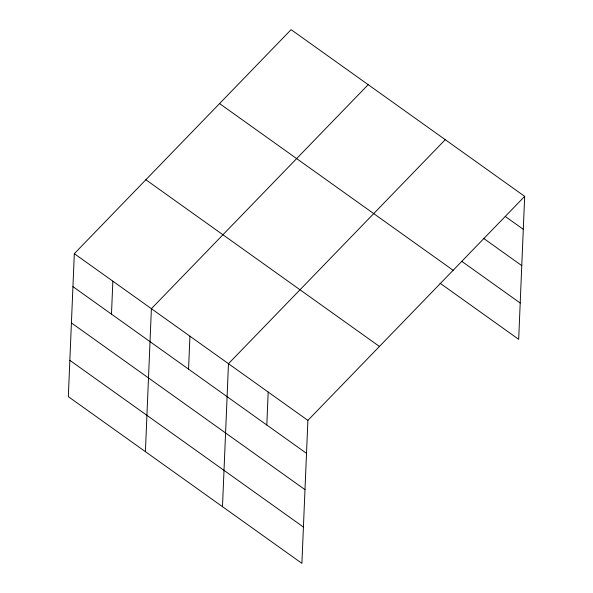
<?xml version="1.0" encoding="UTF-8"?>
<svg xmlns="http://www.w3.org/2000/svg" width="593" height="593" viewBox="0 0 593 593"><rect width="100%" height="100%" fill="white"/><g stroke="black" fill="none" stroke-linecap="round" stroke-linejoin="round"><path stroke-width="0.89" d="M74.318 253.678L68.328 396.643L301.896 563.35L307.893 420.385L524.672 196.357L291.104 29.65L74.318 253.678L307.893 420.385M111.477 314.134L112.855 281.178M145.404 451.658L151.4 308.686L368.179 84.666M188.559 369.15L189.938 336.194M222.486 506.667L228.475 363.702L445.261 139.674M266.806 424.996L268.184 392.04M524.672 196.357L518.682 339.322L440.013 283.18M505.31 216.482L523.293 229.313M483.562 238.349L521.773 265.62M461.762 261.313L520.202 303.023M219.566 103.575L453.134 270.282M145.856 179.746L379.431 346.453M72.939 286.634L306.507 453.341M71.419 322.933L304.987 489.64M69.848 360.336L303.423 527.044"/></g></svg>
